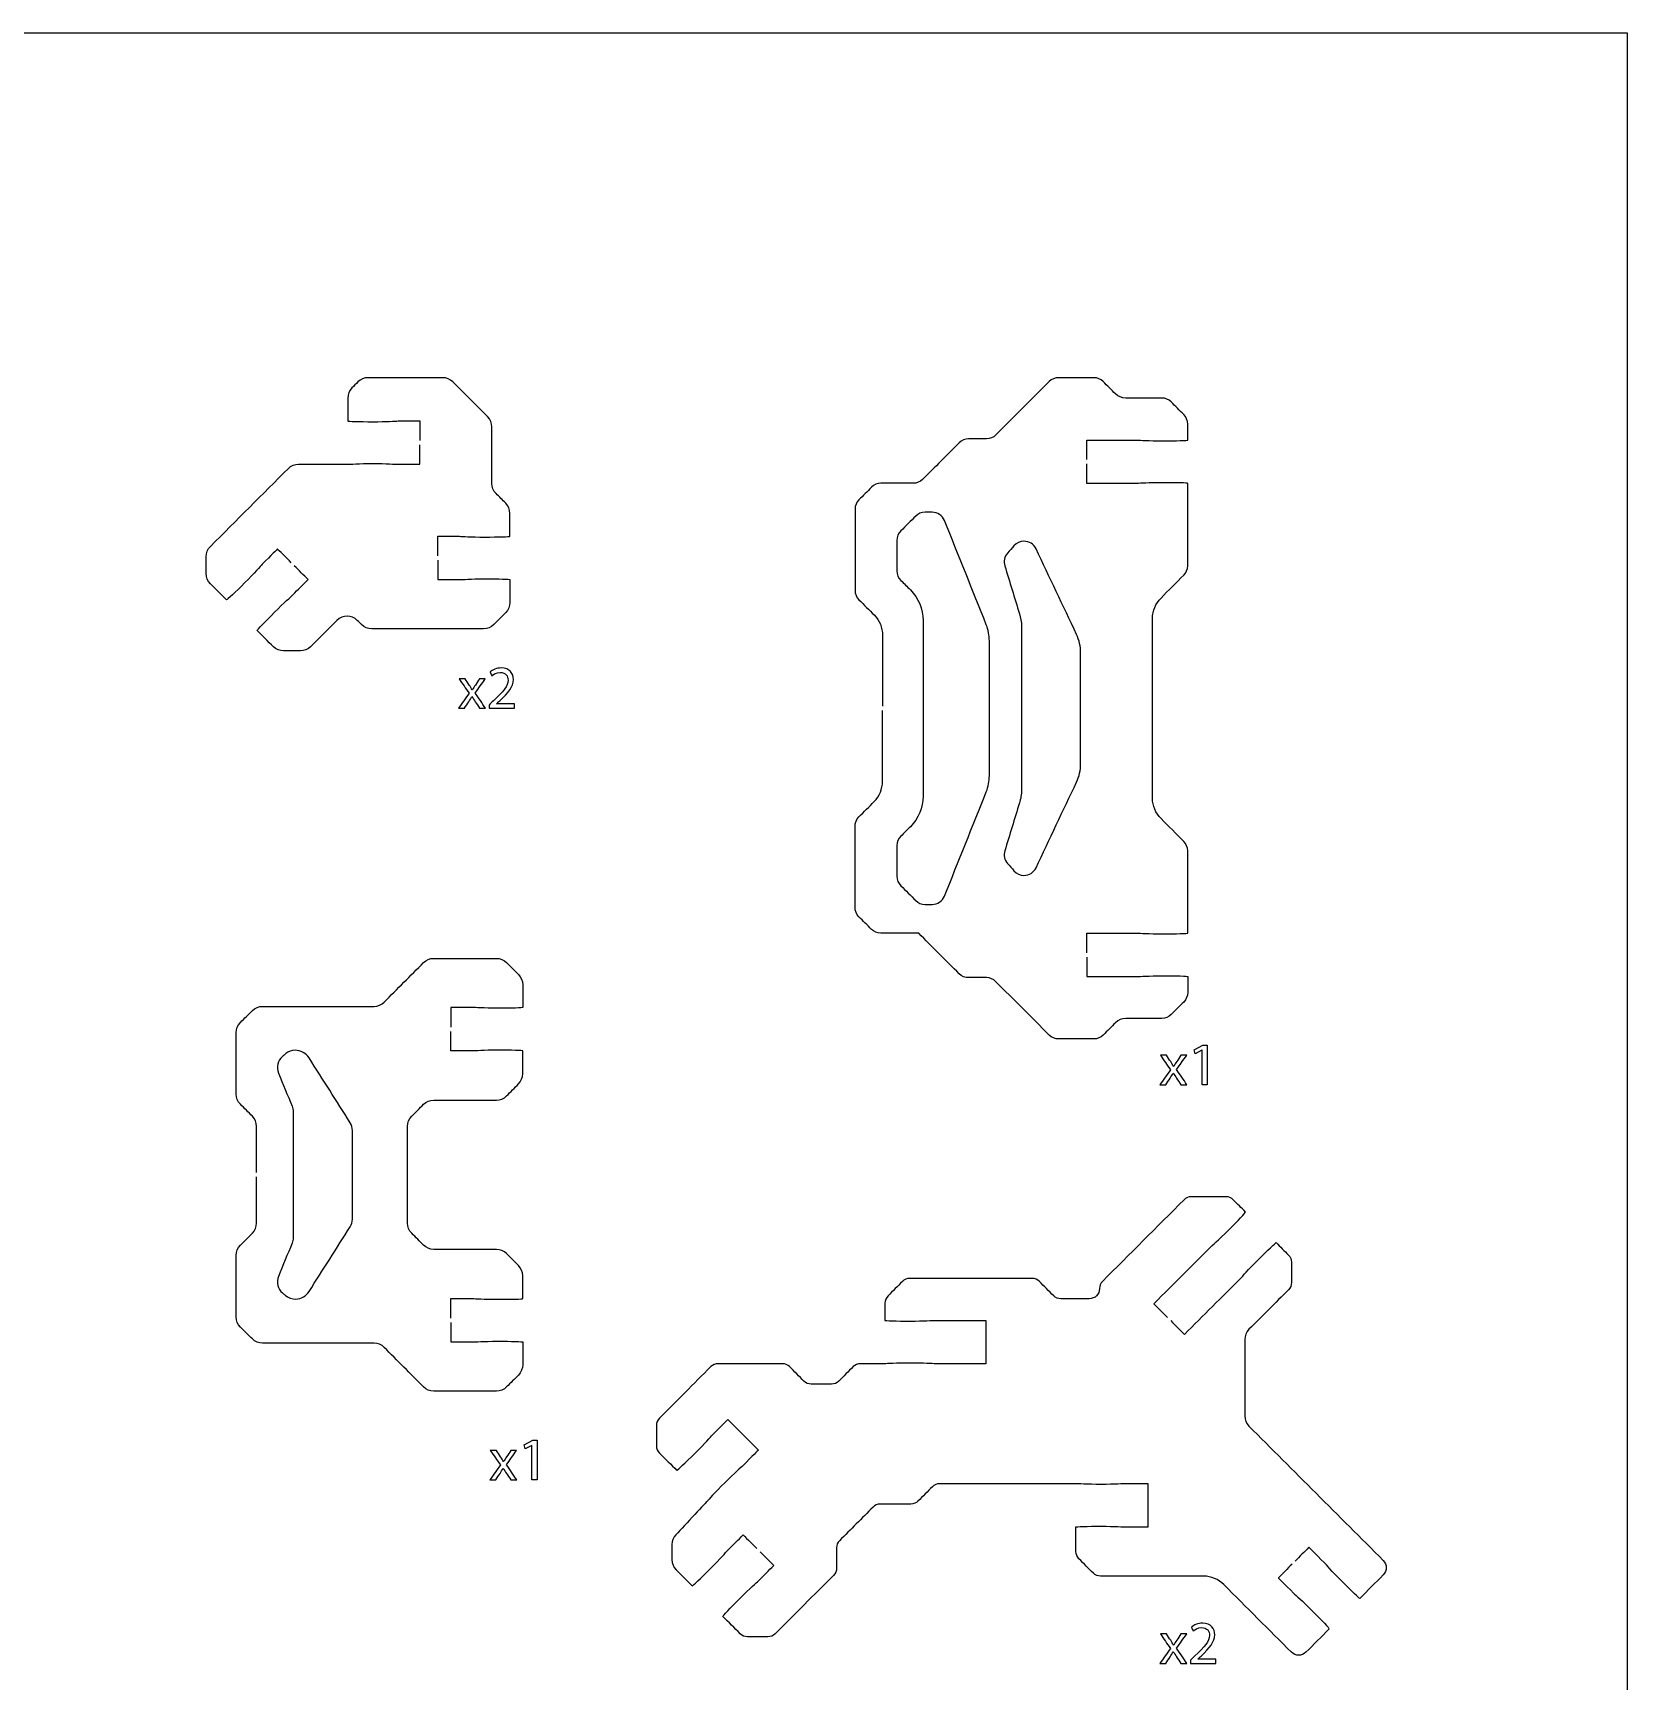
# Model space of a CAD drawing. Extents: x 0 to 430, y 150 to 450.
# Drawn here: x 215.7 to 326.3, y 221.5 to 335.8 of the extents above; entities that cross this region are included whole.
import ezdxf

# ---------------------------------------------------------------- set-up
doc = ezdxf.new("R2010")
doc.units = 0
doc.header["$MEASUREMENT"] = 0
doc.layers.add('DEFAULT', color=18, linetype='CONTINUOUS')

msp = doc.modelspace()

# ---------------------------------------------------------------- linework, layer by layer
at = {"layer": 'DEFAULT', "color": 116}
msp.add_lwpolyline([(326.29, 155), (141.26, 155), (141.26, 335.79), (326.29, 335.79)], close=True, dxfattribs=at)
at = {"layer": 'DEFAULT', "color": 18}
for points in [[(296.81, 265.24), (296.8, 265.24), (296.32, 264.98), (296.25, 265.27), (296.85, 265.59), (297.17, 265.59), (297.17, 262.84), (296.81, 262.84)], [(250.32, 237.83), (250.32, 237.83), (249.84, 237.58), (249.77, 237.86), (250.37, 238.18), (250.68, 238.18), (250.68, 235.43), (250.32, 235.43)]]:
    msp.add_lwpolyline(points, close=True, dxfattribs=at)
at = {"layer": 'DEFAULT', "color": 1}
for points, knots in [([(243.79, 299.53), (243.79, 299.98), (243.79, 300.43), (243.79, 300.88), (244.29, 300.88), (244.79, 300.88), (245.29, 300.88), (245.5, 300.88), (246.07, 300.83), (247.04, 300.83), (248.01, 300.83), (248.79, 300.85), (248.79, 300.88), (248.79, 301.41), (248.79, 301.94), (248.79, 302.47), (248.79, 302.73), (248.68, 302.99), (248.5, 303.18), (248.27, 303.4), (248.05, 303.62), (247.83, 303.85), (247.64, 304.03), (247.53, 304.29), (247.53, 304.55), (247.53, 305.86), (247.53, 307.16), (247.53, 308.47), (247.53, 308.73), (247.43, 308.99), (247.24, 309.18), (246.44, 309.98), (245.63, 310.79), (244.83, 311.59), (244.64, 311.78), (244.39, 311.88), (244.12, 311.88), (242.4, 311.88), (240.67, 311.88), (238.95, 311.88), (238.68, 311.88), (238.43, 311.78), (238.24, 311.59), (238.1, 311.45), (237.97, 311.31), (237.83, 311.17), (237.64, 310.99), (237.54, 310.73), (237.54, 310.47), (237.54, 309.94), (237.54, 309.41), (237.54, 308.88), (237.54, 308.86), (238.32, 308.83), (239.29, 308.83), (240.25, 308.83), (240.82, 308.88), (241.04, 308.88), (241.53, 308.88), (242.03, 308.88), (242.53, 308.88), (242.53, 308.43), (242.53, 307.98), (242.53, 307.53)], [0, 0, 0, 0, 3.84, 3.84, 3.84, 8.1, 8.1, 8.1, 9.1, 9.1, 9.1, 10.1, 10.1, 10.1, 14.596, 14.596, 14.596, 15.596, 15.596, 15.596, 18.283006, 18.283006, 18.283006, 19.283006, 19.283006, 19.283006, 30.385006, 30.385006, 30.385006, 31.385006, 31.385006, 31.385006, 41.058227, 41.058227, 41.058227, 42.058227, 42.058227, 42.058227, 56.717227, 56.717227, 56.717227, 57.717227, 57.717227, 57.717227, 59.377516, 59.377516, 59.377516, 60.377516, 60.377516, 60.377516, 64.866516, 64.866516, 64.866516, 65.866516, 65.866516, 65.866516, 66.866516, 66.866516, 66.866516, 71.116516, 71.116516, 71.116516, 74.956516, 74.956516, 74.956516, 74.956516]), ([(288.81, 306.2), (288.81, 306.65), (288.81, 307.1), (288.81, 307.55), (289.97, 307.55), (291.14, 307.55), (292.31, 307.55), (292.52, 307.55), (293.09, 307.5), (294.06, 307.5), (295.02, 307.5), (295.81, 307.53), (295.81, 307.55), (295.81, 307.93), (295.81, 308.3), (295.81, 308.67), (295.81, 308.92), (295.71, 309.15), (295.54, 309.33), (295.24, 309.62), (294.95, 309.91), (294.66, 310.2), (294.49, 310.37), (294.26, 310.47), (294.01, 310.47), (293.18, 310.47), (292.34, 310.47), (291.51, 310.47), (291.24, 310.47), (290.99, 310.57), (290.8, 310.76), (290.52, 311.04), (290.23, 311.33), (289.95, 311.61), (289.78, 311.78), (289.54, 311.88), (289.3, 311.88), (288.49, 311.88), (287.67, 311.88), (286.86, 311.88), (286.61, 311.88), (286.38, 311.78), (286.2, 311.61), (284.97, 310.38), (283.74, 309.14), (282.5, 307.91), (282.33, 307.73), (282.1, 307.64), (281.85, 307.64), (281.44, 307.64), (281.02, 307.64), (280.61, 307.64), (280.37, 307.64), (280.13, 307.54), (279.96, 307.37), (279.11, 306.52), (278.27, 305.67), (277.42, 304.83), (277.24, 304.65), (277.01, 304.56), (276.76, 304.56), (276.02, 304.56), (275.27, 304.56), (274.53, 304.56), (274.28, 304.56), (274.05, 304.46), (273.88, 304.28), (273.58, 303.99), (273.29, 303.7), (273, 303.41), (272.83, 303.24), (272.73, 303), (272.73, 302.76), (272.73, 302.5), (272.73, 302.25), (272.73, 301.99), (272.73, 300.37), (272.73, 298.75), (272.73, 297.14), (272.73, 296.89), (272.83, 296.66), (273, 296.48), (273.35, 296.13), (273.71, 295.78), (274.06, 295.43), (274.43, 295.05), (274.64, 294.54), (274.64, 294.01), (274.64, 292.83), (274.64, 291.64), (274.64, 290.46), (274.64, 290), (274.64, 289.55), (274.64, 289.1)], [0, 0, 0, 0, 3.84, 3.84, 3.84, 13.76, 13.76, 13.76, 14.76, 14.76, 14.76, 15.76, 15.76, 15.76, 18.93, 18.93, 18.93, 19.93, 19.93, 19.93, 23.430186, 23.430186, 23.430186, 24.430186, 24.430186, 24.430186, 31.510186, 31.510186, 31.510186, 32.510186, 32.510186, 32.510186, 35.91844, 35.91844, 35.91844, 36.91844, 36.91844, 36.91844, 43.83844, 43.83844, 43.83844, 44.83844, 44.83844, 44.83844, 59.680613, 59.680613, 59.680613, 60.680613, 60.680613, 60.680613, 64.180613, 64.180613, 64.180613, 65.180613, 65.180613, 65.180613, 75.370025, 75.370025, 75.370025, 76.370025, 76.370025, 76.370025, 82.710025, 82.710025, 82.710025, 83.710025, 83.710025, 83.710025, 87.21021, 87.21021, 87.21021, 88.21021, 88.21021, 88.21021, 90.39021, 90.39021, 90.39021, 104.15021, 104.15021, 104.15021, 105.15021, 105.15021, 105.15021, 109.392851, 109.392851, 109.392851, 110.392851, 110.392851, 110.392851, 120.482851, 120.482851, 120.482851, 124.312851, 124.312851, 124.312851, 124.312851]), ([(233.62, 299.05), (233.3, 299.37), (232.99, 299.69), (232.67, 300), (232.67, 300), (232.22, 299.56), (231.61, 298.95), (231.46, 298.79), (231.09, 298.36), (230.4, 297.67), (229.74, 297), (229.17, 296.47), (229.13, 296.47), (228.76, 296.84), (228.38, 297.22), (228.01, 297.59), (227.82, 297.78), (227.72, 298.03), (227.72, 298.3), (227.72, 298.69), (227.72, 299.08), (227.72, 299.47), (227.72, 299.74), (227.82, 299.99), (228.01, 300.18), (229.81, 301.98), (231.62, 303.79), (233.42, 305.59), (233.61, 305.78), (233.86, 305.88), (234.13, 305.88), (235.26, 305.88), (236.4, 305.88), (237.54, 305.88), (237.68, 305.88), (238.32, 305.93), (239.29, 305.93), (240.25, 305.93), (240.82, 305.88), (241.04, 305.88), (241.53, 305.88), (242.03, 305.88), (242.53, 305.88), (242.53, 306.33), (242.53, 306.78), (242.53, 307.23)], [0, 0, 0, 0, 3.832519, 3.832519, 3.832519, 4.832519, 4.832519, 4.832519, 5.832519, 5.832519, 5.832519, 6.832519, 6.832519, 6.832519, 11.329718, 11.329718, 11.329718, 12.329718, 12.329718, 12.329718, 15.651718, 15.651718, 15.651718, 16.651718, 16.651718, 16.651718, 38.345754, 38.345754, 38.345754, 39.345754, 39.345754, 39.345754, 49.001754, 49.001754, 49.001754, 50.001754, 50.001754, 50.001754, 51.001754, 51.001754, 51.001754, 55.251754, 55.251754, 55.251754, 59.071754, 59.071754, 59.071754, 59.071754]), ([(288.81, 272), (288.81, 272.46), (288.81, 272.91), (288.81, 273.36), (289.97, 273.36), (291.14, 273.36), (292.31, 273.36), (292.52, 273.36), (293.09, 273.31), (294.06, 273.31), (295.02, 273.31), (295.81, 273.33), (295.81, 273.36), (295.81, 275.26), (295.81, 277.16), (295.81, 279.07), (295.81, 279.31), (295.71, 279.55), (295.54, 279.72), (295.01, 280.25), (294.48, 280.78), (293.96, 281.3), (293.58, 281.68), (293.37, 282.19), (293.37, 282.72), (293.37, 286.87), (293.37, 291.03), (293.37, 295.19), (293.37, 295.72), (293.58, 296.23), (293.96, 296.6), (294.48, 297.13), (295.01, 297.66), (295.54, 298.19), (295.71, 298.36), (295.81, 298.59), (295.81, 298.84), (295.81, 300.74), (295.81, 302.65), (295.81, 304.55), (295.81, 304.58), (295.02, 304.6), (294.06, 304.6), (293.09, 304.6), (292.52, 304.55), (292.31, 304.55), (291.14, 304.55), (289.97, 304.55), (288.81, 304.55), (288.81, 305), (288.81, 305.45), (288.81, 305.9)], [0, 0, 0, 0, 3.83, 3.83, 3.83, 13.75, 13.75, 13.75, 14.75, 14.75, 14.75, 15.75, 15.75, 15.75, 31.94, 31.94, 31.94, 32.94, 32.94, 32.94, 39.282752, 39.282752, 39.282752, 40.282752, 40.282752, 40.282752, 75.652752, 75.652752, 75.652752, 76.652752, 76.652752, 76.652752, 82.995504, 82.995504, 82.995504, 83.995504, 83.995504, 83.995504, 100.185504, 100.185504, 100.185504, 101.185504, 101.185504, 101.185504, 102.185504, 102.185504, 102.185504, 112.105504, 112.105504, 112.105504, 115.925504, 115.925504, 115.925504, 115.925504]), ([(281.84, 283.16), (280.87, 280.75), (279.91, 278.34), (278.94, 275.93), (278.8, 275.58), (278.46, 275.35), (278.09, 275.35), (277.92, 275.35), (277.76, 275.35), (277.59, 275.35), (277.35, 275.35), (277.11, 275.45), (276.94, 275.62), (276.6, 275.96), (276.26, 276.31), (275.91, 276.65), (275.74, 276.82), (275.64, 277.06), (275.64, 277.3), (275.64, 278.01), (275.64, 278.72), (275.64, 279.43), (275.64, 279.68), (275.74, 279.91), (275.91, 280.08), (276.13, 280.3), (276.35, 280.52), (276.57, 280.74), (277.13, 281.3), (277.45, 282.07), (277.45, 282.86), (277.45, 286.92), (277.45, 290.98), (277.45, 295.04), (277.45, 295.84), (277.13, 296.6), (276.57, 297.17), (276.35, 297.39), (276.13, 297.6), (275.91, 297.82), (275.74, 298), (275.64, 298.23), (275.64, 298.48), (275.64, 299.19), (275.64, 299.89), (275.64, 300.6), (275.64, 300.85), (275.74, 301.08), (275.91, 301.26), (276.26, 301.6), (276.6, 301.94), (276.94, 302.28), (277.11, 302.45), (277.35, 302.55), (277.59, 302.55), (277.76, 302.55), (277.92, 302.55), (278.09, 302.55), (278.46, 302.55), (278.8, 302.32), (278.94, 301.97), (279.91, 299.56), (280.87, 297.16), (281.84, 294.75), (281.98, 294.39), (282.05, 294.01), (282.05, 293.63), (282.05, 290.51), (282.05, 287.39), (282.05, 284.28), (282.05, 283.89), (281.98, 283.52), (281.84, 283.16)], [0, 0, 0, 0, 22.073424, 22.073424, 22.073424, 23.073424, 23.073424, 23.073424, 24.471424, 24.471424, 24.471424, 25.471424, 25.471424, 25.471424, 29.590324, 29.590324, 29.590324, 30.590324, 30.590324, 30.590324, 36.624324, 36.624324, 36.624324, 37.624324, 37.624324, 37.624324, 40.259712, 40.259712, 40.259712, 41.259712, 41.259712, 41.259712, 75.783712, 75.783712, 75.783712, 76.783712, 76.783712, 76.783712, 79.4191, 79.4191, 79.4191, 80.4191, 80.4191, 80.4191, 86.4431, 86.4431, 86.4431, 87.4431, 87.4431, 87.4431, 91.562706, 91.562706, 91.562706, 92.562706, 92.562706, 92.562706, 93.960706, 93.960706, 93.960706, 94.960706, 94.960706, 94.960706, 117.024105, 117.024105, 117.024105, 118.024105, 118.024105, 118.024105, 144.541105, 144.541105, 144.541105, 145.541105, 145.541105, 145.541105, 145.541105]), ([(288.1, 283.83), (287.16, 281.85), (286.22, 279.87), (285.29, 277.89), (285.14, 277.57), (284.81, 277.36), (284.45, 277.36), (284.19, 277.36), (283.94, 277.48), (283.76, 277.68), (283.61, 277.85), (283.46, 278.02), (283.31, 278.19), (283.1, 278.43), (283.03, 278.76), (283.12, 279.07), (283.46, 280.18), (283.8, 281.29), (284.14, 282.39), (284.23, 282.68), (284.28, 282.98), (284.28, 283.28), (284.28, 287.06), (284.28, 290.85), (284.28, 294.63), (284.28, 294.93), (284.23, 295.23), (284.14, 295.51), (283.8, 296.62), (283.46, 297.73), (283.12, 298.84), (283.03, 299.14), (283.1, 299.48), (283.31, 299.72), (283.46, 299.89), (283.61, 300.06), (283.76, 300.23), (283.94, 300.43), (284.19, 300.54), (284.45, 300.54), (284.81, 300.54), (285.14, 300.34), (285.29, 300.02), (286.22, 298.04), (287.16, 296.06), (288.1, 294.08), (288.29, 293.68), (288.38, 293.24), (288.38, 292.8), (288.38, 290.24), (288.38, 287.67), (288.38, 285.11), (288.38, 284.67), (288.29, 284.23), (288.1, 283.83)], [0, 0, 0, 0, 18.606301, 18.606301, 18.606301, 19.607301, 19.607301, 19.607301, 20.607301, 20.607301, 20.607301, 22.544353, 22.544353, 22.544353, 23.544353, 23.544353, 23.544353, 33.402184, 33.402184, 33.402184, 34.402184, 34.402184, 34.402184, 66.580184, 66.580184, 66.580184, 67.580184, 67.580184, 67.580184, 77.438972, 77.438972, 77.438972, 78.438972, 78.438972, 78.438972, 80.376774, 80.376774, 80.376774, 81.377774, 81.377774, 81.377774, 82.377774, 82.377774, 82.377774, 100.984978, 100.984978, 100.984978, 101.984978, 101.984978, 101.984978, 123.784978, 123.784978, 123.784978, 124.784978, 124.784978, 124.784978, 124.784978]), ([(243.79, 299.23), (243.79, 298.78), (243.79, 298.33), (243.79, 297.88), (244.29, 297.88), (244.79, 297.88), (245.29, 297.88), (245.5, 297.88), (246.07, 297.93), (247.04, 297.93), (248.01, 297.93), (248.79, 297.91), (248.79, 297.88), (248.79, 297.35), (248.79, 296.82), (248.79, 296.29), (248.79, 296.03), (248.68, 295.78), (248.5, 295.59), (248.22, 295.31), (247.94, 295.04), (247.67, 294.76), (247.48, 294.57), (247.23, 294.47), (246.96, 294.47), (244.37, 294.47), (241.79, 294.47), (239.2, 294.47), (238.94, 294.47), (238.68, 294.57), (238.5, 294.76), (238.4, 294.86), (238.3, 294.95), (238.2, 295.05), (237.81, 295.44), (237.18, 295.44), (236.79, 295.05), (236.18, 294.44), (235.57, 293.83), (234.96, 293.22), (234.78, 293.04), (234.52, 292.93), (234.26, 292.93), (233.87, 292.93), (233.48, 292.93), (233.08, 292.93), (232.82, 292.93), (232.57, 293.04), (232.38, 293.22), (232, 293.6), (231.63, 293.97), (231.25, 294.35), (231.25, 294.39), (231.79, 294.95), (232.46, 295.62), (233.14, 296.3), (233.58, 296.67), (233.73, 296.82), (234.08, 297.18), (234.43, 297.53), (234.79, 297.88), (234.47, 298.2), (234.15, 298.52), (233.83, 298.83)], [0, 0, 0, 0, 3.82, 3.82, 3.82, 8.08, 8.08, 8.08, 9.08, 9.08, 9.08, 10.08, 10.08, 10.08, 14.576, 14.576, 14.576, 15.576, 15.576, 15.576, 18.899402, 18.899402, 18.899402, 19.899402, 19.899402, 19.899402, 41.891402, 41.891402, 41.891402, 42.891402, 42.891402, 42.891402, 44.059542, 44.059542, 44.059542, 45.059542, 45.059542, 45.059542, 52.379512, 52.379512, 52.379512, 53.379512, 53.379512, 53.379512, 56.701512, 56.701512, 56.701512, 57.701512, 57.701512, 57.701512, 62.208711, 62.208711, 62.208711, 63.208711, 63.208711, 63.208711, 64.208711, 64.208711, 64.208711, 68.451351, 68.451351, 68.451351, 72.269728, 72.269728, 72.269728, 72.269728]), ([(288.81, 271.7), (288.81, 271.25), (288.81, 270.8), (288.81, 270.35), (289.97, 270.35), (291.14, 270.35), (292.31, 270.35), (292.52, 270.35), (293.09, 270.4), (294.06, 270.4), (295.02, 270.4), (295.81, 270.38), (295.81, 270.35), (295.81, 269.98), (295.81, 269.61), (295.81, 269.24), (295.81, 268.99), (295.71, 268.76), (295.54, 268.58), (295.24, 268.29), (294.95, 268), (294.66, 267.71), (294.49, 267.54), (294.26, 267.44), (294.01, 267.44), (293.17, 267.44), (292.34, 267.44), (291.51, 267.44), (291.24, 267.44), (290.99, 267.33), (290.8, 267.14), (290.52, 266.86), (290.23, 266.58), (289.95, 266.29), (289.78, 266.12), (289.54, 266.02), (289.3, 266.02), (288.49, 266.02), (287.67, 266.02), (286.86, 266.02), (286.61, 266.02), (286.38, 266.12), (286.2, 266.29), (284.97, 267.53), (283.74, 268.76), (282.5, 269.99), (282.33, 270.17), (282.1, 270.27), (281.85, 270.27), (281.44, 270.27), (281.02, 270.27), (280.61, 270.27), (280.37, 270.27), (280.13, 270.36), (279.96, 270.54), (279.02, 271.47), (278.08, 272.41), (277.15, 273.35), (276.27, 273.35), (275.4, 273.35), (274.53, 273.35), (274.28, 273.35), (274.05, 273.45), (273.88, 273.62), (273.58, 273.91), (273.29, 274.2), (273, 274.49), (272.83, 274.67), (272.73, 274.9), (272.73, 275.15), (272.73, 275.4), (272.73, 275.66), (272.73, 275.91), (272.73, 277.53), (272.73, 279.15), (272.73, 280.77), (272.73, 281.01), (272.83, 281.25), (273, 281.42), (273.35, 281.77), (273.71, 282.13), (274.06, 282.48), (274.43, 282.85), (274.64, 283.36), (274.64, 283.89), (274.64, 285.08), (274.64, 286.27), (274.64, 287.45), (274.64, 287.9), (274.64, 288.35), (274.64, 288.8)], [0, 0, 0, 0, 3.83, 3.83, 3.83, 13.75, 13.75, 13.75, 14.75, 14.75, 14.75, 15.75, 15.75, 15.75, 18.92, 18.92, 18.92, 19.92, 19.92, 19.92, 23.420186, 23.420186, 23.420186, 24.420186, 24.420186, 24.420186, 31.510193, 31.510193, 31.510193, 32.510193, 32.510193, 32.510193, 35.918447, 35.918447, 35.918447, 36.918447, 36.918447, 36.918447, 43.838447, 43.838447, 43.838447, 44.838447, 44.838447, 44.838447, 59.68062, 59.68062, 59.68062, 60.68062, 60.68062, 60.68062, 64.18062, 64.18062, 64.18062, 65.18062, 65.18062, 65.18062, 76.468976, 76.468976, 76.468976, 83.888976, 83.888976, 83.888976, 84.888976, 84.888976, 84.888976, 88.389162, 88.389162, 88.389162, 89.389162, 89.389162, 89.389162, 91.559162, 91.559162, 91.559162, 105.319162, 105.319162, 105.319162, 106.319162, 106.319162, 106.319162, 110.561802, 110.561802, 110.561802, 111.561802, 111.561802, 111.561802, 121.661802, 121.661802, 121.661802, 125.491802, 125.491802, 125.491802, 125.491802]), ([(231.21, 256.75), (231.21, 257.82), (231.21, 258.88), (231.21, 259.95), (231.21, 260.22), (231.11, 260.47), (230.92, 260.66), (230.65, 260.93), (230.37, 261.21), (230.09, 261.49), (229.91, 261.67), (229.8, 261.93), (229.8, 262.19), (229.8, 263.61), (229.8, 265.03), (229.8, 266.46), (229.8, 266.72), (229.91, 266.97), (230.09, 267.16), (230.37, 267.44), (230.65, 267.71), (230.92, 267.99), (231.11, 268.18), (231.36, 268.28), (231.63, 268.28), (234.2, 268.28), (236.78, 268.28), (239.36, 268.28), (239.62, 268.28), (239.88, 268.39), (240.07, 268.58), (240.98, 269.49), (241.89, 270.4), (242.8, 271.32), (242.99, 271.5), (243.24, 271.61), (243.51, 271.61), (244.96, 271.61), (246.4, 271.61), (247.85, 271.61), (248.12, 271.61), (248.37, 271.5), (248.56, 271.32), (248.83, 271.04), (249.11, 270.76), (249.39, 270.49), (249.57, 270.3), (249.68, 270.05), (249.68, 269.78), (249.68, 269.25), (249.68, 268.72), (249.68, 268.2), (249.68, 268.17), (248.9, 268.15), (247.93, 268.15), (246.96, 268.15), (246.39, 268.2), (246.18, 268.2), (245.68, 268.2), (245.18, 268.2), (244.68, 268.2), (244.68, 267.75), (244.68, 267.29), (244.68, 266.84)], [0, 0, 0, 0, 9.07, 9.07, 9.07, 10.07, 10.07, 10.07, 13.393402, 13.393402, 13.393402, 14.393402, 14.393402, 14.393402, 26.483402, 26.483402, 26.483402, 27.483402, 27.483402, 27.483402, 30.806804, 30.806804, 30.806804, 31.806804, 31.806804, 31.806804, 53.716804, 53.716804, 53.716804, 54.716804, 54.716804, 54.716804, 65.698174, 65.698174, 65.698174, 66.698174, 66.698174, 66.698174, 78.998174, 78.998174, 78.998174, 79.998174, 79.998174, 79.998174, 83.321576, 83.321576, 83.321576, 84.321576, 84.321576, 84.321576, 88.821576, 88.821576, 88.821576, 89.821576, 89.821576, 89.821576, 90.821576, 90.821576, 90.821576, 95.071576, 95.071576, 95.071576, 98.901576, 98.901576, 98.901576, 98.901576]), ([(244.68, 246.65), (244.68, 247.11), (244.68, 247.56), (244.68, 248.01), (245.18, 248.01), (245.68, 248.01), (246.18, 248.01), (246.39, 248.01), (246.96, 247.96), (247.93, 247.96), (248.9, 247.96), (249.68, 247.98), (249.68, 248.01), (249.68, 248.54), (249.68, 249.06), (249.68, 249.59), (249.68, 249.86), (249.57, 250.11), (249.39, 250.3), (249.11, 250.58), (248.83, 250.85), (248.56, 251.13), (248.37, 251.32), (248.12, 251.42), (247.85, 251.42), (246.4, 251.42), (244.96, 251.42), (243.51, 251.42), (243.24, 251.42), (242.99, 251.53), (242.8, 251.71), (242.53, 251.99), (242.25, 252.27), (241.98, 252.54), (241.79, 252.73), (241.68, 252.98), (241.68, 253.25), (241.68, 255.48), (241.68, 257.72), (241.68, 259.95), (241.68, 260.22), (241.79, 260.47), (241.98, 260.66), (242.25, 260.93), (242.53, 261.21), (242.8, 261.49), (242.99, 261.67), (243.24, 261.78), (243.51, 261.78), (244.96, 261.78), (246.4, 261.78), (247.85, 261.78), (248.12, 261.78), (248.37, 261.88), (248.56, 262.07), (248.83, 262.35), (249.11, 262.62), (249.39, 262.9), (249.57, 263.09), (249.68, 263.34), (249.68, 263.61), (249.68, 264.14), (249.68, 264.66), (249.68, 265.19), (249.68, 265.22), (248.9, 265.24), (247.93, 265.24), (246.96, 265.24), (246.39, 265.19), (246.18, 265.19), (245.68, 265.19), (245.18, 265.19), (244.68, 265.19), (244.68, 265.64), (244.68, 266.09), (244.68, 266.54)], [0, 0, 0, 0, 3.83, 3.83, 3.83, 8.08, 8.08, 8.08, 9.08, 9.08, 9.08, 10.08, 10.08, 10.08, 14.58, 14.58, 14.58, 15.58, 15.58, 15.58, 18.903402, 18.903402, 18.903402, 19.903402, 19.903402, 19.903402, 32.203402, 32.203402, 32.203402, 33.203402, 33.203402, 33.203402, 36.51974, 36.51974, 36.51974, 37.51974, 37.51974, 37.51974, 56.51974, 56.51974, 56.51974, 57.51974, 57.51974, 57.51974, 60.836079, 60.836079, 60.836079, 61.836079, 61.836079, 61.836079, 74.136079, 74.136079, 74.136079, 75.136079, 75.136079, 75.136079, 78.45948, 78.45948, 78.45948, 79.45948, 79.45948, 79.45948, 83.95948, 83.95948, 83.95948, 84.95948, 84.95948, 84.95948, 85.95948, 85.95948, 85.95948, 90.20948, 90.20948, 90.20948, 94.03948, 94.03948, 94.03948, 94.03948]), ([(233.88, 265.23), (234.28, 265.23), (234.65, 265.03), (234.86, 264.7), (235.81, 263.2), (236.76, 261.71), (237.71, 260.21), (237.81, 260.05), (237.86, 259.86), (237.86, 259.67), (237.86, 257.62), (237.86, 255.57), (237.86, 253.52), (237.86, 253.34), (237.81, 253.15), (237.71, 252.99), (236.76, 251.5), (235.81, 250), (234.86, 248.51), (234.66, 248.19), (234.31, 247.99), (233.93, 247.97), (233.7, 247.96), (233.37, 248.09), (233.2, 248.24), (233.13, 248.3), (233.07, 248.35), (233.01, 248.4), (232.67, 248.68), (232.56, 249.15), (232.73, 249.55), (233.05, 250.32), (233.36, 251.09), (233.68, 251.85), (233.73, 251.98), (233.76, 252.11), (233.76, 252.24), (233.76, 255.15), (233.76, 258.06), (233.76, 260.97), (233.76, 261.1), (233.73, 261.23), (233.68, 261.35), (233.36, 262.12), (233.05, 262.89), (232.73, 263.65), (232.56, 264.06), (232.67, 264.52), (233.01, 264.8), (233.08, 264.87), (233.16, 264.93), (233.24, 265), (233.42, 265.15), (233.65, 265.23), (233.88, 265.23)], [1, 1, 1, 1, 2, 2, 2, 17.059671, 17.059671, 17.059671, 18.059671, 18.059671, 18.059671, 35.491671, 35.491671, 35.491671, 36.491671, 36.491671, 36.491671, 51.540985, 51.540985, 51.540985, 52.540985, 52.540985, 52.540985, 53.540985, 53.540985, 53.540985, 54.247764, 54.247764, 54.247764, 55.247764, 55.247764, 55.247764, 62.321941, 62.321941, 62.321941, 63.321941, 63.321941, 63.321941, 88.065941, 88.065941, 88.065941, 89.065941, 89.065941, 89.065941, 96.140118, 96.140118, 96.140118, 97.140118, 97.140118, 97.140118, 98.000161, 98.000161, 98.000161, 99.000161, 99.000161, 99.000161, 99.000161]), ([(244.68, 246.36), (244.68, 245.9), (244.68, 245.45), (244.68, 245), (245.18, 245), (245.68, 245), (246.18, 245), (246.39, 245), (246.96, 245.05), (247.93, 245.05), (248.9, 245.05), (249.68, 245.03), (249.68, 245), (249.68, 244.47), (249.68, 243.95), (249.68, 243.42), (249.68, 243.15), (249.57, 242.9), (249.39, 242.71), (249.11, 242.43), (248.83, 242.16), (248.56, 241.88), (248.37, 241.69), (248.12, 241.59), (247.85, 241.59), (246.4, 241.59), (244.96, 241.59), (243.51, 241.59), (243.24, 241.59), (242.99, 241.69), (242.8, 241.88), (241.89, 242.8), (240.98, 243.71), (240.07, 244.62), (239.88, 244.81), (239.62, 244.92), (239.36, 244.92), (236.78, 244.92), (234.2, 244.92), (231.63, 244.92), (231.36, 244.92), (231.11, 245.02), (230.92, 245.21), (230.65, 245.48), (230.37, 245.76), (230.09, 246.04), (229.91, 246.22), (229.8, 246.48), (229.8, 246.74), (229.8, 248.16), (229.8, 249.59), (229.8, 251.01), (229.8, 251.27), (229.91, 251.53), (230.09, 251.71), (230.37, 251.99), (230.65, 252.27), (230.92, 252.54), (231.11, 252.73), (231.21, 252.98), (231.21, 253.25), (231.21, 254.31), (231.21, 255.38), (231.21, 256.45)], [0, 0, 0, 0, 3.83, 3.83, 3.83, 8.08, 8.08, 8.08, 9.08, 9.08, 9.08, 10.08, 10.08, 10.08, 14.58, 14.58, 14.58, 15.58, 15.58, 15.58, 18.903402, 18.903402, 18.903402, 19.903402, 19.903402, 19.903402, 32.203402, 32.203402, 32.203402, 33.203402, 33.203402, 33.203402, 44.184772, 44.184772, 44.184772, 45.184772, 45.184772, 45.184772, 67.094772, 67.094772, 67.094772, 68.094772, 68.094772, 68.094772, 71.418174, 71.418174, 71.418174, 72.418174, 72.418174, 72.418174, 84.508174, 84.508174, 84.508174, 85.508174, 85.508174, 85.508174, 88.831576, 88.831576, 88.831576, 89.831576, 89.831576, 89.831576, 98.901576, 98.901576, 98.901576, 98.901576]), ([(294.42, 246.69), (294.1, 247.01), (293.78, 247.33), (293.46, 247.65), (293.46, 247.65), (296.73, 250.92), (297.35, 251.53), (297.5, 251.69), (297.94, 252.05), (298.62, 252.74), (299.3, 253.41), (299.83, 253.97), (299.83, 254.01), (299.54, 254.3), (299.25, 254.58), (298.97, 254.86), (298.84, 255), (298.66, 255.07), (298.47, 255.07), (297.67, 255.07), (296.86, 255.07), (296.06, 255.07), (295.87, 255.07), (295.69, 255), (295.56, 254.86), (293.67, 252.98), (291.78, 251.09), (289.9, 249.2), (289.77, 249.07), (289.69, 248.89), (289.69, 248.7), (289.69, 248.31), (289.38, 248), (288.98, 248), (288.33, 248), (287.67, 248), (287.02, 248), (286.83, 248), (286.65, 248.07), (286.52, 248.2), (286.18, 248.53), (285.85, 248.87), (285.52, 249.2), (285.39, 249.33), (285.21, 249.41), (285.02, 249.41), (282.19, 249.41), (279.35, 249.41), (276.52, 249.41), (276.33, 249.41), (276.15, 249.33), (276.02, 249.2), (275.69, 248.87), (275.35, 248.53), (275.02, 248.2), (274.89, 248.07), (274.81, 247.89), (274.81, 247.7), (274.81, 247.3), (274.81, 246.9), (274.81, 246.5), (274.81, 246.47), (275.6, 246.45), (276.56, 246.45), (277.53, 246.45), (278.1, 246.5), (278.31, 246.5), (279.48, 246.5), (280.64, 246.5), (281.81, 246.5), (281.81, 245.5), (281.81, 244.5), (281.81, 243.49), (280.64, 243.49), (279.48, 243.49), (278.31, 243.49), (278.1, 243.49), (277.53, 243.54), (276.56, 243.54), (275.6, 243.54), (274.87, 243.49), (274.81, 243.49), (274.24, 243.49), (273.67, 243.49), (273.1, 243.49), (272.92, 243.49), (272.74, 243.42), (272.6, 243.29), (272.27, 242.95), (271.94, 242.62), (271.61, 242.28), (271.47, 242.15), (271.29, 242.08), (271.1, 242.08), (270.63, 242.08), (270.16, 242.08), (269.69, 242.08), (269.5, 242.08), (269.32, 242.15), (269.19, 242.28), (268.86, 242.62), (268.52, 242.95), (268.19, 243.29), (268.06, 243.42), (267.88, 243.49), (267.69, 243.49), (266.2, 243.49), (264.72, 243.49), (263.23, 243.49), (263.05, 243.49), (262.87, 243.42), (262.73, 243.29), (261.54, 242.1), (260.35, 240.9), (259.16, 239.71), (259.03, 239.58), (258.95, 239.4), (258.95, 239.21), (258.95, 238.74), (258.95, 238.27), (258.95, 237.8), (258.95, 237.61), (259.03, 237.43), (259.16, 237.3), (259.57, 236.9), (259.97, 236.5), (260.37, 236.09), (260.43, 236.14), (260.96, 236.61), (261.64, 237.29), (262.33, 237.98), (262.7, 238.42), (262.85, 238.57), (263.2, 238.92), (263.55, 239.27), (263.91, 239.63), (264.61, 238.92), (265.32, 238.21), (266.03, 237.5), (266.03, 237.5), (265.59, 237.06), (264.97, 236.44), (264.82, 236.29), (264.38, 235.92), (263.7, 235.24), (263.01, 234.56), (262.54, 234.01), (262.49, 233.97), (262.44, 233.92), (260.93, 232.3), (260.3, 231.63), (260.12, 231.44), (260.03, 231.2), (260.03, 230.95), (260.03, 230.6), (260.03, 230.26), (260.03, 229.91), (260.03, 229.65), (260.13, 229.39), (260.32, 229.2), (260.7, 228.83), (261.07, 228.46), (261.44, 228.09), (261.46, 228.07), (262.03, 228.61), (262.71, 229.29), (263.39, 229.97), (263.76, 230.41), (263.91, 230.56), (264.27, 230.92), (264.62, 231.27), (264.97, 231.62), (265.29, 231.3), (265.61, 230.99), (265.93, 230.67)], [0, 0, 0, 0, 3.832519, 3.832519, 3.832519, 4.832519, 4.832519, 4.832519, 5.832519, 5.832519, 5.832519, 6.832519, 6.832519, 6.832519, 10.269087, 10.269087, 10.269087, 11.269087, 11.269087, 11.269087, 18.109087, 18.109087, 18.109087, 19.109087, 19.109087, 19.109087, 41.800145, 41.800145, 41.800145, 42.800145, 42.800145, 42.800145, 43.800145, 43.800145, 43.800145, 49.370145, 49.370145, 49.370145, 50.370145, 50.370145, 50.370145, 54.379446, 54.379446, 54.379446, 55.379446, 55.379446, 55.379446, 79.469446, 79.469446, 79.469446, 80.469446, 80.469446, 80.469446, 84.478748, 84.478748, 84.478748, 85.478748, 85.478748, 85.478748, 88.888748, 88.888748, 88.888748, 89.888748, 89.888748, 89.888748, 90.888748, 90.888748, 90.888748, 100.808748, 100.808748, 100.808748, 109.318748, 109.318748, 109.318748, 119.238748, 119.238748, 119.238748, 120.238748, 120.238748, 120.238748, 121.238748, 121.238748, 121.238748, 126.078748, 126.078748, 126.078748, 127.078748, 127.078748, 127.078748, 131.08805, 131.08805, 131.08805, 132.08805, 132.08805, 132.08805, 136.09805, 136.09805, 136.09805, 137.09805, 137.09805, 137.09805, 141.107351, 141.107351, 141.107351, 142.107351, 142.107351, 142.107351, 154.737351, 154.737351, 154.737351, 155.737351, 155.737351, 155.737351, 170.056265, 170.056265, 170.056265, 171.056265, 171.056265, 171.056265, 175.056265, 175.056265, 175.056265, 176.056265, 176.056265, 176.056265, 180.899952, 180.899952, 180.899952, 181.899952, 181.899952, 181.899952, 182.899952, 182.899952, 182.899952, 187.156735, 187.156735, 187.156735, 195.663232, 195.663232, 195.663232, 196.663232, 196.663232, 196.663232, 197.663232, 197.663232, 197.663232, 198.663232, 198.663232, 198.663232, 199.663232, 199.663232, 199.663232, 200.663232, 200.663232, 200.663232, 203.603249, 203.603249, 203.603249, 204.603249, 204.603249, 204.603249, 209.072164, 209.072164, 209.072164, 210.072164, 210.072164, 210.072164, 211.072164, 211.072164, 211.072164, 215.328947, 215.328947, 215.328947, 219.161466, 219.161466, 219.161466, 219.161466]), ([(294.63, 246.48), (294.95, 246.16), (295.27, 245.84), (295.59, 245.52), (296.88, 246.82), (298.18, 248.11), (299.48, 249.41), (299.62, 249.56), (299.99, 250), (300.68, 250.68), (301.35, 251.36), (301.91, 251.89), (301.95, 251.89), (302.23, 251.6), (302.52, 251.32), (302.8, 251.03), (302.94, 250.9), (303.01, 250.72), (303.01, 250.53), (303.01, 250.06), (303.01, 249.59), (303.01, 249.12), (303.01, 248.93), (302.94, 248.75), (302.81, 248.62), (301.89, 247.71), (300.98, 246.79), (300.06, 245.88), (299.87, 245.69), (299.77, 245.43), (299.77, 245.17), (299.77, 243.4), (299.77, 241.64), (299.77, 239.87), (299.77, 239.6), (299.87, 239.35), (300.06, 239.16), (303.17, 236.06), (306.27, 232.95), (309.38, 229.85), (309.65, 229.57), (309.65, 229.12), (309.38, 228.85), (308.84, 228.31), (308.3, 227.77), (307.75, 227.22), (307.73, 227.2), (307.17, 227.74), (306.48, 228.43), (305.8, 229.11), (305.43, 229.55), (305.28, 229.7), (304.66, 230.32), (304.22, 230.76), (304.22, 230.76), (303.9, 230.44), (303.58, 230.12), (303.26, 229.8)], [0, 0, 0, 0, 3.825454, 3.825454, 3.825454, 19.410088, 19.410088, 19.410088, 20.410088, 20.410088, 20.410088, 21.410088, 21.410088, 21.410088, 24.839563, 24.839563, 24.839563, 25.839563, 25.839563, 25.839563, 29.839575, 29.839575, 29.839575, 30.839575, 30.839575, 30.839575, 41.835088, 41.835088, 41.835088, 42.835088, 42.835088, 42.835088, 57.865088, 57.865088, 57.865088, 58.865088, 58.865088, 58.865088, 96.207398, 96.207398, 96.207398, 97.207398, 97.207398, 97.207398, 103.71278, 103.71278, 103.71278, 104.71278, 104.71278, 104.71278, 105.71278, 105.71278, 105.71278, 106.71278, 106.71278, 106.71278, 110.559441, 110.559441, 110.559441, 110.559441]), ([(303.05, 229.59), (302.73, 229.27), (302.41, 228.95), (302.1, 228.64), (302.1, 228.64), (302.54, 228.19), (303.16, 227.58), (303.31, 227.43), (303.75, 227.06), (304.43, 226.37), (305.11, 225.69), (305.65, 225.12), (305.63, 225.1), (305.09, 224.56), (304.55, 224.02), (304.01, 223.48), (303.73, 223.2), (303.29, 223.2), (303.01, 223.48), (301.45, 225.04), (299.88, 226.61), (298.32, 228.17), (297.94, 228.54), (297.44, 228.76), (296.91, 228.76), (294.53, 228.76), (292.15, 228.76), (289.77, 228.76), (289.58, 228.76), (289.4, 228.83), (289.27, 228.96), (288.93, 229.29), (288.6, 229.63), (288.27, 229.96), (288.13, 230.09), (288.06, 230.28), (288.06, 230.46), (288.06, 231.03), (288.06, 231.6), (288.06, 232.17), (288.06, 232.2), (288.84, 232.22), (289.81, 232.22), (290.78, 232.22), (291.35, 232.17), (291.56, 232.17), (292.06, 232.17), (292.56, 232.17), (293.06, 232.17), (293.06, 233.17), (293.06, 234.17), (293.06, 235.17), (292.56, 235.17), (292.06, 235.17), (291.56, 235.17), (291.35, 235.17), (290.78, 235.12), (289.81, 235.12), (288.84, 235.12), (288.17, 235.17), (288.06, 235.17), (284.91, 235.17), (281.75, 235.17), (278.6, 235.17), (278.41, 235.17), (278.23, 235.09), (278.1, 234.96), (277.77, 234.63), (277.43, 234.3), (277.1, 233.96), (276.97, 233.83), (276.79, 233.76), (276.6, 233.76), (275.89, 233.76), (275.19, 233.76), (274.48, 233.76), (274.29, 233.76), (274.11, 233.68), (273.98, 233.55), (273.21, 232.77), (272.43, 232), (271.66, 231.22), (271.52, 231.09), (271.45, 230.91), (271.45, 230.72), (271.45, 230.25), (271.45, 229.78), (271.45, 229.31), (271.45, 229.13), (271.38, 228.94), (271.24, 228.81), (269.89, 227.46), (268.54, 226.11), (267.19, 224.76), (267.05, 224.62), (266.87, 224.55), (266.68, 224.55), (266.21, 224.55), (265.74, 224.55), (265.27, 224.55), (265.08, 224.55), (264.9, 224.62), (264.77, 224.76), (264.37, 225.16), (263.96, 225.56), (263.56, 225.97), (263.54, 225.99), (264.08, 226.55), (264.77, 227.24), (265.45, 227.92), (265.89, 228.29), (266.04, 228.44), (266.39, 228.79), (266.74, 229.15), (267.1, 229.5), (266.78, 229.82), (266.46, 230.13), (266.14, 230.45)], [0, 0, 0, 0, 3.818377, 3.818377, 3.818377, 4.818377, 4.818377, 4.818377, 5.818377, 5.818377, 5.818377, 6.818377, 6.818377, 6.818377, 13.309617, 13.309617, 13.309617, 14.309617, 14.309617, 14.309617, 33.104515, 33.104515, 33.104515, 34.104515, 34.104515, 34.104515, 54.344515, 54.344515, 54.344515, 55.344515, 55.344515, 55.344515, 59.353817, 59.353817, 59.353817, 60.353817, 60.353817, 60.353817, 65.193817, 65.193817, 65.193817, 66.193817, 66.193817, 66.193817, 67.193817, 67.193817, 67.193817, 71.443817, 71.443817, 71.443817, 79.953817, 79.953817, 79.953817, 84.203817, 84.203817, 84.203817, 85.203817, 85.203817, 85.203817, 86.203817, 86.203817, 86.203817, 113.013817, 113.013817, 113.013817, 114.013817, 114.013817, 114.013817, 118.023118, 118.023118, 118.023118, 119.023118, 119.023118, 119.023118, 125.033118, 125.033118, 125.033118, 126.033118, 126.033118, 126.033118, 135.345717, 135.345717, 135.345717, 136.345717, 136.345717, 136.345717, 140.345717, 140.345717, 140.345717, 141.345717, 141.345717, 141.345717, 157.609173, 157.609173, 157.609173, 158.609173, 158.609173, 158.609173, 162.609173, 162.609173, 162.609173, 163.609173, 163.609173, 163.609173, 168.45286, 168.45286, 168.45286, 169.45286, 169.45286, 169.45286, 170.45286, 170.45286, 170.45286, 174.709643, 174.709643, 174.709643, 178.535097, 178.535097, 178.535097, 178.535097])]:
    msp.add_open_spline(points, degree=3, knots=knots, dxfattribs=at)
at = {"layer": 'DEFAULT', "color": 18}
for points, knots in [([(247.34, 288.95), (247.34, 289.03), (247.34, 289.1), (247.34, 289.18), (247.44, 289.28), (247.54, 289.37), (247.64, 289.46), (248.34, 290.13), (248.66, 290.49), (248.66, 290.9), (248.66, 291.18), (248.52, 291.44), (248.11, 291.44), (247.86, 291.44), (247.66, 291.31), (247.53, 291.21), (247.49, 291.3), (247.45, 291.38), (247.41, 291.47), (247.6, 291.63), (247.87, 291.75), (248.19, 291.75), (248.78, 291.75), (249.03, 291.34), (249.03, 290.95), (249.03, 290.44), (248.66, 290.03), (248.08, 289.47), (248.01, 289.41), (247.94, 289.34), (247.86, 289.26), (248.28, 289.26), (248.69, 289.26), (249.1, 289.26), (249.1, 289.16), (249.1, 289.06), (249.1, 288.95), (248.51, 288.95), (247.93, 288.95), (247.34, 288.95)], [4.977, 4.977, 4.977, 4.977, 5.624, 5.624, 5.624, 6.777406, 6.777406, 6.777406, 7.777406, 7.777406, 7.777406, 8.777406, 8.777406, 8.777406, 9.777406, 9.777406, 9.777406, 10.592847, 10.592847, 10.592847, 11.592847, 11.592847, 11.592847, 12.592847, 12.592847, 12.592847, 13.592847, 13.592847, 13.592847, 14.466054, 14.466054, 14.466054, 17.968054, 17.968054, 17.968054, 18.843054, 18.843054, 18.843054, 23.820054, 23.820054, 23.820054, 23.820054]), ([(245.68, 291), (245.77, 290.85), (245.87, 290.71), (245.97, 290.56), (246.04, 290.45), (246.11, 290.34), (246.17, 290.23), (246.18, 290.23), (246.18, 290.23), (246.19, 290.23), (246.26, 290.35), (246.32, 290.45), (246.39, 290.56), (246.49, 290.71), (246.58, 290.86), (246.68, 291), (246.81, 291), (246.95, 291), (247.08, 291), (246.85, 290.67), (246.61, 290.34), (246.38, 290.01), (246.62, 289.66), (246.86, 289.31), (247.1, 288.95), (246.96, 288.95), (246.82, 288.95), (246.68, 288.95), (246.58, 289.11), (246.48, 289.26), (246.38, 289.41), (246.3, 289.53), (246.23, 289.65), (246.15, 289.77), (246.08, 289.65), (246.01, 289.54), (245.93, 289.41), (245.84, 289.26), (245.74, 289.11), (245.64, 288.95), (245.5, 288.95), (245.36, 288.95), (245.23, 288.95), (245.47, 289.3), (245.71, 289.65), (245.96, 290), (245.72, 290.33), (245.49, 290.67), (245.26, 291), (245.4, 291), (245.54, 291), (245.68, 291)], [0, 0, 0, 0, 1.496308, 1.496308, 1.496308, 2.496308, 2.496308, 2.496308, 2.532308, 2.532308, 2.532308, 3.532308, 3.532308, 3.532308, 5.012538, 5.012538, 5.012538, 6.150538, 6.150538, 6.150538, 9.58363, 9.58363, 9.58363, 13.210133, 13.210133, 13.210133, 14.409133, 14.409133, 14.409133, 15.96931, 15.96931, 15.96931, 16.99231, 16.99231, 16.99231, 17.99231, 17.99231, 17.99231, 19.544886, 19.544886, 19.544886, 20.709886, 20.709886, 20.709886, 24.320906, 24.320906, 24.320906, 27.777212, 27.777212, 27.777212, 28.952212, 28.952212, 28.952212, 28.952212]), ([(294.33, 264.89), (294.43, 264.74), (294.53, 264.59), (294.63, 264.45), (294.7, 264.33), (294.77, 264.23), (294.83, 264.11), (294.84, 264.11), (294.84, 264.11), (294.85, 264.11), (294.91, 264.23), (294.98, 264.34), (295.05, 264.45), (295.14, 264.59), (295.24, 264.74), (295.34, 264.89), (295.47, 264.89), (295.6, 264.89), (295.74, 264.89), (295.51, 264.56), (295.27, 264.23), (295.04, 263.9), (295.28, 263.54), (295.52, 263.19), (295.76, 262.84), (295.62, 262.84), (295.48, 262.84), (295.34, 262.84), (295.24, 262.99), (295.14, 263.14), (295.04, 263.3), (294.96, 263.42), (294.89, 263.53), (294.81, 263.65), (294.74, 263.53), (294.67, 263.42), (294.59, 263.3), (294.49, 263.14), (294.39, 262.99), (294.3, 262.84), (294.16, 262.84), (294.02, 262.84), (293.88, 262.84), (294.13, 263.19), (294.37, 263.53), (294.61, 263.88), (294.38, 264.22), (294.15, 264.55), (293.92, 264.89), (294.06, 264.89), (294.2, 264.89), (294.33, 264.89)], [0, 0, 0, 0, 1.496308, 1.496308, 1.496308, 2.496308, 2.496308, 2.496308, 2.532308, 2.532308, 2.532308, 3.532308, 3.532308, 3.532308, 5.012538, 5.012538, 5.012538, 6.150538, 6.150538, 6.150538, 9.58363, 9.58363, 9.58363, 13.210133, 13.210133, 13.210133, 14.409133, 14.409133, 14.409133, 15.970148, 15.970148, 15.970148, 16.993148, 16.993148, 16.993148, 17.993148, 17.993148, 17.993148, 19.546566, 19.546566, 19.546566, 20.710566, 20.710566, 20.710566, 24.321014, 24.321014, 24.321014, 27.777321, 27.777321, 27.777321, 28.952321, 28.952321, 28.952321, 28.952321]), ([(247.85, 237.48), (247.95, 237.33), (248.04, 237.18), (248.14, 237.04), (248.22, 236.92), (248.28, 236.82), (248.35, 236.7), (248.35, 236.7), (248.36, 236.7), (248.36, 236.7), (248.43, 236.83), (248.5, 236.93), (248.56, 237.04), (248.66, 237.19), (248.75, 237.33), (248.85, 237.48), (248.98, 237.48), (249.12, 237.48), (249.25, 237.48), (249.02, 237.15), (248.79, 236.82), (248.55, 236.49), (248.79, 236.14), (249.03, 235.78), (249.27, 235.43), (249.13, 235.43), (248.99, 235.43), (248.85, 235.43), (248.75, 235.58), (248.65, 235.74), (248.55, 235.89), (248.47, 236.01), (248.4, 236.12), (248.32, 236.25), (248.25, 236.12), (248.18, 236.01), (248.11, 235.89), (248.01, 235.74), (247.91, 235.58), (247.81, 235.43), (247.67, 235.43), (247.54, 235.43), (247.4, 235.43), (247.64, 235.78), (247.88, 236.13), (248.13, 236.48), (247.9, 236.81), (247.66, 237.14), (247.43, 237.48), (247.57, 237.48), (247.71, 237.48), (247.85, 237.48)], [0, 0, 0, 0, 1.496308, 1.496308, 1.496308, 2.496308, 2.496308, 2.496308, 2.532308, 2.532308, 2.532308, 3.532308, 3.532308, 3.532308, 5.012538, 5.012538, 5.012538, 6.151538, 6.151538, 6.151538, 9.585206, 9.585206, 9.585206, 13.211709, 13.211709, 13.211709, 14.410709, 14.410709, 14.410709, 15.970886, 15.970886, 15.970886, 16.993886, 16.993886, 16.993886, 17.993886, 17.993886, 17.993886, 19.547003, 19.547003, 19.547003, 20.711003, 20.711003, 20.711003, 24.321451, 24.321451, 24.321451, 27.777757, 27.777757, 27.777757, 28.952757, 28.952757, 28.952757, 28.952757]), ([(296, 222.7), (296, 222.78), (296, 222.85), (296, 222.93), (296.1, 223.02), (296.2, 223.12), (296.29, 223.21), (297, 223.88), (297.31, 224.24), (297.32, 224.65), (297.32, 224.93), (297.18, 225.19), (296.77, 225.19), (296.52, 225.19), (296.31, 225.06), (296.19, 224.96), (296.15, 225.04), (296.11, 225.13), (296.07, 225.22), (296.26, 225.38), (296.53, 225.5), (296.85, 225.5), (297.44, 225.5), (297.69, 225.09), (297.69, 224.7), (297.69, 224.19), (297.32, 223.78), (296.74, 223.22), (296.67, 223.15), (296.6, 223.09), (296.52, 223.01), (296.93, 223.01), (297.35, 223.01), (297.76, 223.01), (297.76, 222.91), (297.76, 222.8), (297.76, 222.7), (297.17, 222.7), (296.59, 222.7), (296, 222.7)], [4.977, 4.977, 4.977, 4.977, 5.624, 5.624, 5.624, 6.777406, 6.777406, 6.777406, 7.777406, 7.777406, 7.777406, 8.777406, 8.777406, 8.777406, 9.777406, 9.777406, 9.777406, 10.592847, 10.592847, 10.592847, 11.592847, 11.592847, 11.592847, 12.592847, 12.592847, 12.592847, 13.592847, 13.592847, 13.592847, 14.466054, 14.466054, 14.466054, 17.968054, 17.968054, 17.968054, 18.843054, 18.843054, 18.843054, 23.820054, 23.820054, 23.820054, 23.820054]), ([(294.33, 224.75), (294.43, 224.6), (294.53, 224.46), (294.63, 224.31), (294.7, 224.19), (294.77, 224.09), (294.83, 223.97), (294.84, 223.97), (294.84, 223.97), (294.85, 223.97), (294.91, 224.1), (294.98, 224.2), (295.05, 224.31), (295.14, 224.46), (295.24, 224.6), (295.34, 224.75), (295.47, 224.75), (295.6, 224.75), (295.74, 224.75), (295.51, 224.42), (295.27, 224.09), (295.04, 223.76), (295.28, 223.41), (295.52, 223.05), (295.76, 222.7), (295.62, 222.7), (295.48, 222.7), (295.34, 222.7), (295.24, 222.85), (295.14, 223.01), (295.04, 223.16), (294.96, 223.28), (294.89, 223.4), (294.81, 223.52), (294.74, 223.4), (294.67, 223.29), (294.59, 223.16), (294.49, 223.01), (294.39, 222.85), (294.3, 222.7), (294.16, 222.7), (294.02, 222.7), (293.88, 222.7), (294.13, 223.05), (294.37, 223.4), (294.61, 223.75), (294.38, 224.08), (294.15, 224.41), (293.92, 224.75), (294.06, 224.75), (294.2, 224.75), (294.33, 224.75)], [0, 0, 0, 0, 1.496308, 1.496308, 1.496308, 2.496308, 2.496308, 2.496308, 2.532308, 2.532308, 2.532308, 3.532308, 3.532308, 3.532308, 5.012538, 5.012538, 5.012538, 6.150538, 6.150538, 6.150538, 9.584447, 9.584447, 9.584447, 13.210123, 13.210123, 13.210123, 14.409123, 14.409123, 14.409123, 15.9693, 15.9693, 15.9693, 16.9923, 16.9923, 16.9923, 17.9923, 17.9923, 17.9923, 19.544877, 19.544877, 19.544877, 20.708877, 20.708877, 20.708877, 24.318505, 24.318505, 24.318505, 27.775633, 27.775633, 27.775633, 28.950633, 28.950633, 28.950633, 28.950633])]:
    msp.add_open_spline(points, degree=3, knots=knots, dxfattribs=at)

doc.saveas('drawing.dxf')
